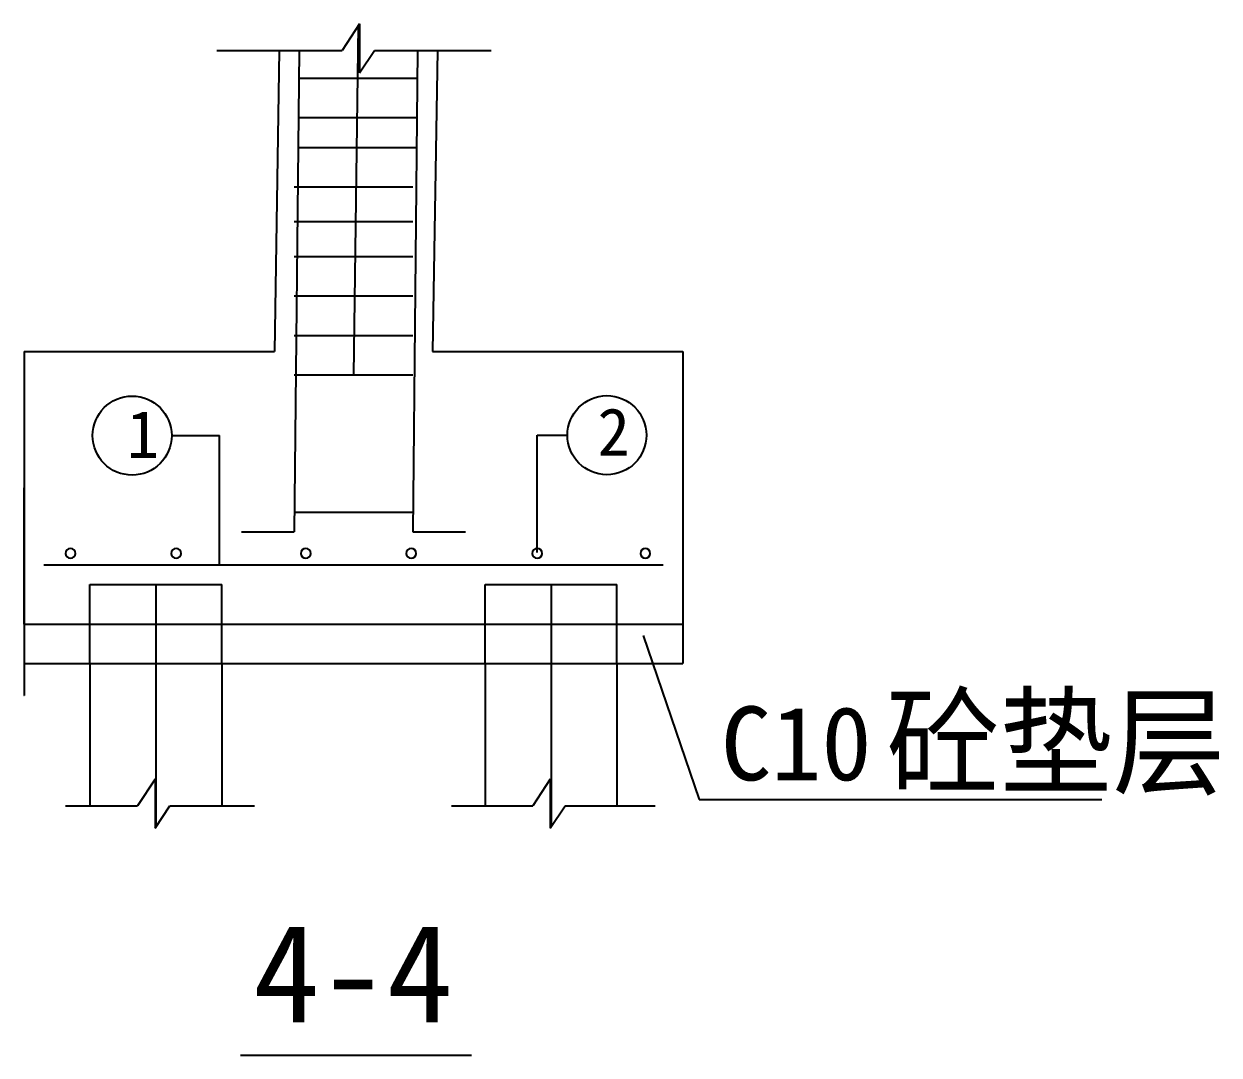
# Model space of a CAD drawing. Header units: metres. Extents: x 5647 to 73999, y 8406 to 50306.
# Drawn here: x 13391 to 18878, y 25036 to 29769 of the extents above; entities that cross this region are included whole.
import ezdxf

# ---------------------------------------------------------------- set-up
doc = ezdxf.new("R2010")
doc.units = ezdxf.units.M
for name, color, linetype in [('AXIS', 9, 'Continuous'), ('CCX', 7, 'Continuous'), ('HZ', 2, 'Continuous'), ('LIS', 2, 'Continuous'), ('LT', 7, 'Continuous'), ('LTX', 7, 'Continuous'), ('STEEL', 4, 'Continuous'), ('TXT', 7, 'Continuous')]:
    doc.layers.add(name, color=color, linetype=linetype)
doc.dimstyles.get("Standard").update_dxf_attribs({"dimtxt": 2.5, "dimasz": 2.5, "dimexe": 1.25, "dimexo": 0.625, "dimtad": 1, "dimcen": 2.5, "dimazin": 3, "dimtfac": 1, "dimtmove": 0, "dimatfit": 3})

# ---------------------------------------------------------------- blocks, each defined once
blk = doc.blocks.new('_CLOSEDFILLED')
at = {"color": 0, "linetype": 'BYBLOCK'}
blk.add_solid([(-1, 0), (0, 0), (-1, 0)], dxfattribs=at)
blk = doc.blocks.new('*D52')
for p, q in [((13391.44, 27482.79), (13391.19, 27482.79)), ((13391.69, 27195.24), (13391.69, 27482.79)), ((13391.69, 27285.97), (13391.69, 27482.79)), ((13391.69, 27482.79), (13391.69, 27482.79)), ((13391.94, 27482.79), (13392.19, 27482.79))]:
    blk.add_line(p, q)
at = {"layer": 'Defpoints'}
for p in [(13391.69, 27482.79), (13391.69, 27285.97), (13391.69, 27195.24)]:
    blk.add_point(p, dxfattribs=at)
at = {"layer": 'CCX', "xscale": 0.25, "yscale": 0.25}
blk.add_blockref('_CLOSEDFILLED', (13391.69, 27482.79), dxfattribs=at)
at = {"layer": 'CCX', "xscale": 0.25, "yscale": 0.25, "rotation": 180}
blk.add_blockref('_CLOSEDFILLED', (13391.69, 27482.79), dxfattribs=at)
at = {"layer": 'CCX', "insert": (13391.69, 27483.915), "char_height": 1, "attachment_point": 5}
blk.add_mtext('40', dxfattribs=at)
blk = doc.blocks.new('*D53')
for p, q in [((13391.69, 27013.78), (13391.69, 26686.35)), ((13391.69, 26832.32), (13391.69, 26686.35)), ((13391.44, 26686.35), (13391.19, 26686.35)), ((13391.69, 26686.35), (13391.69, 26686.35)), ((13391.94, 26686.35), (13392.19, 26686.35))]:
    blk.add_line(p, q)
at = {"layer": 'Defpoints'}
for p in [(13391.69, 27013.78), (13391.69, 26832.32), (13391.69, 26686.35)]:
    blk.add_point(p, dxfattribs=at)
at = {"layer": 'CCX', "xscale": 0.25, "yscale": 0.25}
blk.add_blockref('_CLOSEDFILLED', (13391.69, 26686.35), dxfattribs=at)
at = {"layer": 'CCX', "xscale": 0.25, "yscale": 0.25, "rotation": 180}
blk.add_blockref('_CLOSEDFILLED', (13391.69, 26686.35), dxfattribs=at)
at = {"layer": 'CCX', "insert": (13391.69, 26687.475), "char_height": 1, "attachment_point": 5}
blk.add_mtext('80', dxfattribs=at)
blk = doc.blocks.new('*D54')
for p, q in [((13391.69, 27195.24), (13391.69, 27112.53)), ((13391.44, 27112.53), (13391.19, 27112.53)), ((13391.69, 27013.78), (13391.69, 27112.53)), ((13391.69, 27112.53), (13391.69, 27112.53)), ((13391.94, 27112.53), (13392.19, 27112.53))]:
    blk.add_line(p, q)
at = {"layer": 'Defpoints'}
for p in [(13391.69, 27195.24), (13391.69, 27112.53), (13391.69, 27013.78)]:
    blk.add_point(p, dxfattribs=at)
at = {"layer": 'CCX', "xscale": 0.25, "yscale": 0.25}
blk.add_blockref('_CLOSEDFILLED', (13391.69, 27112.53), dxfattribs=at)
at = {"layer": 'CCX', "xscale": 0.25, "yscale": 0.25, "rotation": 180}
blk.add_blockref('_CLOSEDFILLED', (13391.69, 27112.53), dxfattribs=at)
at = {"layer": 'CCX', "insert": (13391.69, 27113.655), "char_height": 1, "attachment_point": 5}
blk.add_mtext('k', dxfattribs=at)
blk = doc.blocks.new('*D61')
for p, q in [((13391.69, 28265.28), (13391.69, 27639.53)), ((13391.44, 27639.53), (13391.19, 27639.53)), ((13391.69, 27013.78), (13391.69, 27639.53)), ((13391.69, 27639.53), (13391.69, 27639.53)), ((13391.94, 27639.53), (13392.19, 27639.53))]:
    blk.add_line(p, q)
at = {"layer": 'Defpoints'}
for p in [(13391.69, 28265.28), (13391.69, 27639.53), (13391.69, 27013.78)]:
    blk.add_point(p, dxfattribs=at)
at = {"layer": 'CCX', "xscale": 0.25, "yscale": 0.25}
blk.add_blockref('_CLOSEDFILLED', (13391.69, 27639.53), dxfattribs=at)
at = {"layer": 'CCX', "xscale": 0.25, "yscale": 0.25, "rotation": 180}
blk.add_blockref('_CLOSEDFILLED', (13391.69, 27639.53), dxfattribs=at)
at = {"layer": 'CCX', "insert": (13391.69, 27640.655), "char_height": 1, "attachment_point": 5}
blk.add_mtext('H', dxfattribs=at)

msp = doc.modelspace()

# ---------------------------------------------------------------- linework, layer by layer
at = {"layer": 'AXIS'}
for p, q in [((14926.09, 29760.41), (14903.84, 28157.39)), ((13996.55, 27195.24), (13996.55, 26082.68)), ((15811.13, 27195.24), (15811.13, 26082.68))]:
    msp.add_line(p, q, dxfattribs=at)
at = {"layer": 'LIS'}
for p, q in [((14563.17, 29646.09), (14540.92, 28265.28)), ((15289, 29646.09), (15266.75, 28265.28)), ((13391.69, 28265.28), (14540.92, 28265.28)), ((13391.69, 28265.28), (13391.69, 26832.32)), ((15266.75, 28265.28), (16415.98, 28265.28)), ((16415.98, 28265.28), (16415.98, 26832.32)), ((13391.69, 27013.78), (16415.98, 27013.78)), ((13391.69, 26832.32), (16415.98, 26832.32))]:
    msp.add_line(p, q, dxfattribs=at)
at = {"layer": 'LT'}
for p, q in [((14931.41, 29768.58), (14851.6, 29646.09)), ((14931.41, 29768.58), (14931.41, 29543.35)), ((14277.08, 29646.09), (14851.6, 29646.09)), ((14931.41, 29543.35), (14999.94, 29646.09)), ((14999.94, 29646.09), (15536.33, 29646.09)), ((14069.24, 27879.08), (14288.76, 27879.08)), ((14288.76, 27285.97), (14288.76, 27879.08)), ((15747.33, 27880.88), (15885.78, 27880.88)), ((15747.33, 27341.72), (15747.33, 27880.88)), ((16232.93, 26961.3), (16490.26, 26208.6)), ((13694.12, 26832.32), (13694.12, 26179.72)), ((14298.98, 26832.32), (14298.98, 26179.72)), ((15508.7, 26832.32), (15508.7, 26179.72)), ((16113.56, 26832.32), (16113.56, 26179.72)), ((13992.75, 26302.21), (13912.94, 26179.72)), ((13992.75, 26302.21), (13992.75, 26076.98)), ((15807.32, 26302.21), (15727.51, 26179.72)), ((15807.32, 26302.21), (15807.32, 26076.98)), ((13582.56, 26179.72), (13912.94, 26179.72)), ((13992.75, 26076.98), (14061.28, 26179.72)), ((14061.28, 26179.72), (14449.71, 26179.72)), ((15353.88, 26179.72), (15727.51, 26179.72)), ((15807.32, 26076.98), (15875.86, 26179.72)), ((15875.86, 26179.72), (16289.04, 26179.72)), ((16490.26, 26208.6), (18338.52, 26208.6))]:
    msp.add_line(p, q, dxfattribs=at)
for points in [[(13582.13, 27338.46, 1), (13627.5, 27338.46, 1)], [(14067.24, 27338.46, 1), (14112.61, 27338.46, 1)], [(14662.32, 27338.46, 1), (14707.69, 27338.46, 1)], [(15146.21, 27338.46, 1), (15191.57, 27338.46, 1)], [(15724.47, 27338.46, 1), (15769.84, 27338.46, 1)], [(16221.07, 27338.46, 1), (16266.44, 27338.46, 1)]]:
    msp.add_lwpolyline(points, format="xyb", close=True, dxfattribs=at)
msp.add_lwpolyline([(14385.32, 25035.67), (15445.24, 25035.67)], dxfattribs=at)
for centre in [(13887.79, 27879.08), (16067.24, 27880.88)]:
    msp.add_circle(centre, 181.46, dxfattribs=at)
at = {"layer": 'LTX'}
for p, q in [((13694.12, 27195.24), (14298.98, 27195.24)), ((13694.12, 26832.32), (13694.12, 27195.24)), ((14298.98, 26832.32), (14298.98, 27195.24)), ((15508.7, 27195.24), (16113.56, 27195.24)), ((15508.7, 26832.32), (15508.7, 27195.24)), ((16113.56, 26832.32), (16113.56, 27195.24))]:
    msp.add_line(p, q, dxfattribs=at)
at = {"layer": 'STEEL'}
for p, q in [((14653.9, 29646.09), (14631.65, 27437.18)), ((15198.28, 29646.09), (15176.02, 27437.18)), ((14653.9, 29520.09), (15198.28, 29520.09)), ((14653.9, 29338.63), (15198.28, 29338.63)), ((14653.9, 29201.65), (15198.28, 29201.65)), ((14631.65, 29020.2), (15176.02, 29020.2)), ((14631.65, 28860.98), (15176.02, 28860.98)), ((14631.65, 28701.76), (15176.02, 28701.76)), ((14631.65, 28520.3), (15176.02, 28520.3)), ((14631.65, 28338.85), (15176.02, 28338.85)), ((14631.65, 28157.39), (15176.02, 28157.39)), ((14631.65, 27526.92), (15176.02, 27526.92)), ((14389.71, 27437.18), (14631.65, 27437.18)), ((15176.02, 27437.18), (15417.97, 27437.18)), ((13482.42, 27285.97), (16325.26, 27285.97))]:
    msp.add_line(p, q, dxfattribs=at)

# ---------------------------------------------------------------- texts
at = {"layer": 'HZ'}
for s, p in [('1', (13863.79, 27776.49)), ('2', (16024.41, 27787.18))]:
    msp.add_text(s, height=217.75, dxfattribs=at).set_placement(p)
at = {"layer": 'TXT'}
for s, height, p in [('砼垫层', 399.21, (17350.19, 26274.49)), ('C10', 338.72, (16591.01, 26296.95)), ('4-4', 450, (14443.31, 25186.26))]:
    msp.add_text(s, height=height, dxfattribs=at).set_placement(p)

# ---------------------------------------------------------------- dimensions: what is measured, and where the dimension line sits
at = {"layer": 'CCX'}
for base, p1, p2, text, picture, middle in [((13391.69, 27639.53), (13391.69, 27013.78), (13391.69, 28265.28), 'H', '*D61', (13391.69, 27640.655)), ((13391.69, 27482.79), (13391.69, 27195.24), (13391.69, 27285.97), '40', '*D52', (13391.69, 27483.915)), ((13391.69, 27112.53), (13391.69, 27013.78), (13391.69, 27195.24), 'k', '*D54', (13391.69, 27113.655)), ((13391.69, 26686.35), (13391.69, 27013.78), (13391.69, 26832.32), '80', '*D53', (13391.69, 26687.475))]:
    dim = msp.add_linear_dim(base=base, p1=p1, p2=p2, text=text, dimstyle='Standard', dxfattribs=at)
    dim.commit()
    dim.dimension.update_dxf_attribs({"geometry": picture, "text_midpoint": middle})

doc.saveas('drawing.dxf')
